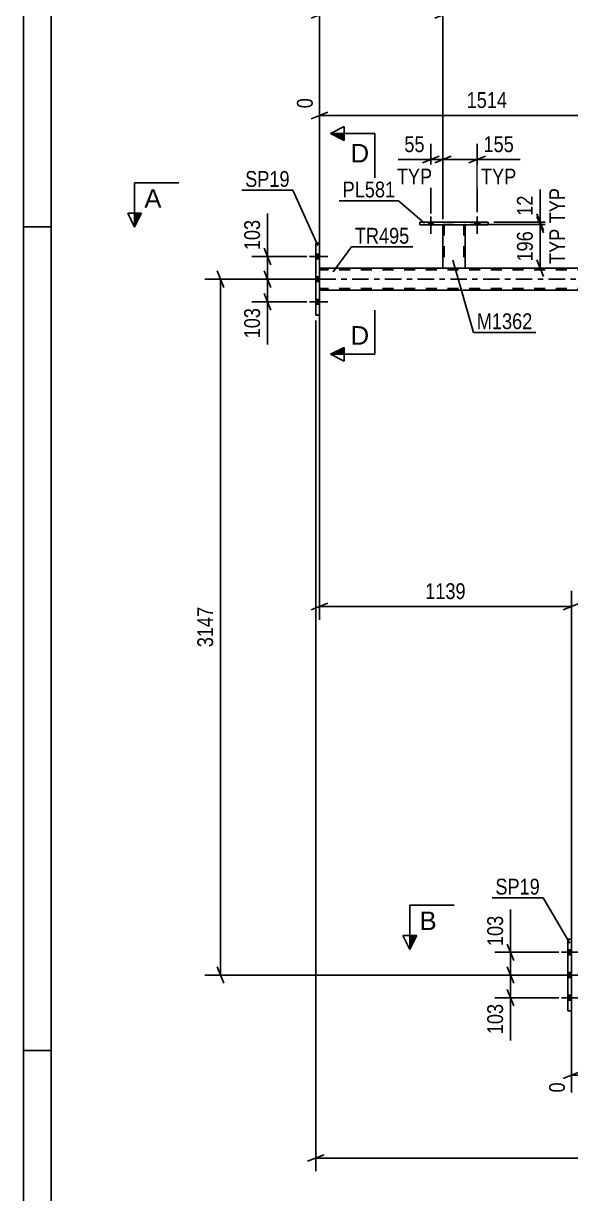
# Model space of a CAD drawing. Header units: millimetres. Extents: x 0 to 841, y 0 to 594.
# Drawn here: x 0 to 98.9, y 272.1 to 483.8 of the extents above; entities that cross this region are included whole.
import ezdxf

# ---------------------------------------------------------------- set-up
doc = ezdxf.new("R2010")
doc.units = ezdxf.units.MM
doc.linetypes.add('DXK_LINE_DOT2', pattern=[3.9198, 1.9599, -1.9599])
doc.linetypes.add('DXK_LINE_DOT3', pattern=[5.9187, 2.979, -0.9799, 0.9799, -0.9799])
doc.styles.add('Arial', font='ARIAL.TTF', dxfattribs={"height": 0.2})
doc.styles.add('Arial Narrow', font='ARIALN.TTF', dxfattribs={"height": 0.2})

# ---------------------------------------------------------------- blocks, each defined once
blk = doc.blocks.new('Unknown-318887337-1135')
at = {"color": 5, "linetype": 'Continuous'}
for p, q in [((0, 594), (0, 0)), ((5, 589), (5, 5)), ((5, 447), (0, 447)), ((5, 298), (0, 298))]:
    blk.add_line(p, q, dxfattribs=at)
blk = doc.blocks.new('Part-318887337-3380 - 3336')
at = {"color": 2, "linetype": 'Continuous'}
for p, q in [((71.66, 447.37), (71.66, 447.85)), ((71.66, 447.85), (71.66, 447.85)), ((71.66, 447.85), (84.06, 447.85)), ((71.66, 447.37), (71.66, 447.37)), ((71.66, 447.37), (84.06, 447.37)), ((84.06, 447.85), (84.06, 447.37))]:
    blk.add_line(p, q, dxfattribs=at)
at = {"color": 7, "linetype": 'DXK_LINE_DOT2'}
for p, q in [((71.66, 447.85), (71.66, 447.37)), ((71.66, 447.85), (71.66, 447.85)), ((71.66, 447.37), (71.66, 447.37)), ((84.06, 447.85), (84.06, 447.37))]:
    blk.add_line(p, q, dxfattribs=at)
blk = doc.blocks.new('Bolt-318887337-3338 - 3336')
at = {"linetype": 'Continuous'}
for points in [[(73.22, 447.37), (74.1, 447.37), (74.1, 447.85), (73.22, 447.85)], [(81.62, 447.37), (82.5, 447.37), (82.5, 447.85), (81.62, 447.85)]]:
    blk.add_hatch(color=1, dxfattribs=at).paths.add_polyline_path(points)
at = {"color": 1, "linetype": 'Continuous'}
for p, q in [((73.66, 448.85), (73.66, 445.73)), ((82.06, 448.85), (82.06, 445.73)), ((73.22, 447.85), (73.22, 447.37)), ((74.1, 447.85), (74.1, 447.37)), ((81.62, 447.85), (81.62, 447.37)), ((82.5, 447.85), (82.5, 447.37))]:
    blk.add_line(p, q, dxfattribs=at)
blk = doc.blocks.new('Bolt-318887337-3339 - 3336')
at = {"linetype": 'Continuous'}
for points in [[(73.22, 447.37), (74.1, 447.37), (74.1, 447.85), (73.22, 447.85)], [(81.62, 447.37), (82.5, 447.37), (82.5, 447.85), (81.62, 447.85)]]:
    blk.add_hatch(color=1, dxfattribs=at).paths.add_polyline_path(points)
at = {"color": 1, "linetype": 'Continuous'}
for p, q in [((73.66, 448.85), (73.66, 445.73)), ((82.06, 448.85), (82.06, 445.73)), ((73.22, 447.85), (73.22, 447.37)), ((74.1, 447.85), (74.1, 447.37)), ((81.62, 447.85), (81.62, 447.37)), ((82.5, 447.85), (82.5, 447.37))]:
    blk.add_line(p, q, dxfattribs=at)
blk = doc.blocks.new('Part-318887337-3395 - 3336')
at = {"color": 7, "linetype": 'DXK_LINE_DOT2'}
for p, q in [((75.86, 447.38), (79.86, 447.38)), ((75.86, 447.37), (75.86, 447.38)), ((75.86, 447.38), (75.86, 447.37)), ((76.1, 447.38), (76.1, 439.53)), ((79.62, 447.38), (79.62, 439.53)), ((79.86, 447.38), (79.86, 447.37)), ((79.86, 447.37), (79.86, 447.38)), ((79.61, 439.53), (79.62, 439.53))]:
    blk.add_line(p, q, dxfattribs=at)
at = {"color": 2, "linetype": 'Continuous'}
for p, q in [((75.86, 447.37), (75.86, 439.53)), ((79.86, 447.37), (79.86, 439.53)), ((75.86, 439.53), (79.83, 439.53)), ((79.86, 439.53), (79.83, 439.53))]:
    blk.add_line(p, q, dxfattribs=at)
blk = doc.blocks.new('Bolt-318887337-3565 - 3336')
at = {"linetype": 'Continuous'}
for points in [[(53.52, 441.19), (53.52, 442.07), (52.88, 442.07), (52.88, 441.19)], [(53.52, 441.19), (53.52, 442.07), (52.88, 442.07), (52.88, 441.19)], [(53.52, 441.19), (53.52, 442.07), (52.88, 442.07), (52.88, 441.19)], [(53.52, 437.09), (53.52, 437.97), (52.88, 437.97), (52.88, 437.09)], [(53.52, 437.09), (53.52, 437.97), (52.88, 437.97), (52.88, 437.09)], [(53.52, 432.99), (53.52, 433.87), (52.88, 433.87), (52.88, 432.99)], [(53.52, 432.99), (53.52, 433.87), (52.88, 433.87), (52.88, 432.99)], [(53.52, 432.99), (53.52, 433.87), (52.88, 433.87), (52.88, 432.99)]]:
    blk.add_hatch(color=1, dxfattribs=at).paths.add_polyline_path(points)
at = {"color": 1, "linetype": 'Continuous'}
for p, q in [((51.72, 441.63), (55.04, 441.63)), ((51.72, 441.63), (55.04, 441.63)), ((51.72, 441.63), (55.04, 441.63)), ((52.88, 442.07), (53.52, 442.07)), ((52.88, 442.07), (53.52, 442.07)), ((52.88, 442.07), (53.52, 442.07)), ((52.88, 441.19), (53.52, 441.19)), ((52.88, 441.19), (53.52, 441.19)), ((52.88, 441.19), (53.52, 441.19)), ((51.72, 437.53), (55.04, 437.53)), ((51.72, 437.53), (55.04, 437.53)), ((52.88, 437.97), (53.52, 437.97)), ((52.88, 437.97), (53.52, 437.97)), ((52.88, 437.09), (53.52, 437.09)), ((52.88, 437.09), (53.52, 437.09)), ((52.88, 433.87), (53.52, 433.87)), ((52.88, 433.87), (53.52, 433.87)), ((52.88, 433.87), (53.52, 433.87)), ((51.72, 433.43), (55.04, 433.43)), ((51.72, 433.43), (55.04, 433.43)), ((51.72, 433.43), (55.04, 433.43)), ((52.88, 432.99), (53.52, 432.99)), ((52.88, 432.99), (53.52, 432.99)), ((52.88, 432.99), (53.52, 432.99))]:
    blk.add_line(p, q, dxfattribs=at)
blk = doc.blocks.new('Bolt-318887337-3566 - 3336')
at = {"linetype": 'Continuous'}
for points in [[(99.1, 315.33), (99.1, 316.21), (98.46, 316.21), (98.46, 315.33)], [(99.1, 315.33), (99.1, 316.21), (98.46, 316.21), (98.46, 315.33)], [(99.1, 315.33), (99.1, 316.21), (98.46, 316.21), (98.46, 315.33)], [(99.1, 311.23), (99.1, 312.11), (98.46, 312.11), (98.46, 311.23)], [(99.1, 311.23), (99.1, 312.11), (98.46, 312.11), (98.46, 311.23)], [(99.1, 307.13), (99.1, 308.01), (98.46, 308.01), (98.46, 307.13)], [(99.1, 307.13), (99.1, 308.01), (98.46, 308.01), (98.46, 307.13)], [(99.1, 307.13), (99.1, 308.01), (98.46, 308.01), (98.46, 307.13)]]:
    blk.add_hatch(color=1, dxfattribs=at).paths.add_polyline_path(points)
at = {"color": 1, "linetype": 'Continuous'}
for p, q in [((97.3, 315.77), (100.62, 315.77)), ((97.3, 315.77), (100.62, 315.77)), ((97.3, 315.77), (100.62, 315.77)), ((98.46, 316.21), (99.1, 316.21)), ((98.46, 316.21), (99.1, 316.21)), ((98.46, 316.21), (99.1, 316.21)), ((98.46, 315.33), (99.1, 315.33)), ((98.46, 315.33), (99.1, 315.33)), ((98.46, 315.33), (99.1, 315.33)), ((97.3, 311.67), (100.62, 311.67)), ((97.3, 311.67), (100.62, 311.67)), ((98.46, 312.11), (99.1, 312.11)), ((98.46, 312.11), (99.1, 312.11)), ((98.46, 311.23), (99.1, 311.23)), ((98.46, 311.23), (99.1, 311.23)), ((97.3, 307.57), (100.62, 307.57)), ((97.3, 307.57), (100.62, 307.57)), ((97.3, 307.57), (100.62, 307.57)), ((98.46, 308.01), (99.1, 308.01)), ((98.46, 308.01), (99.1, 308.01)), ((98.46, 308.01), (99.1, 308.01)), ((98.46, 307.13), (99.1, 307.13)), ((98.46, 307.13), (99.1, 307.13)), ((98.46, 307.13), (99.1, 307.13))]:
    blk.add_line(p, q, dxfattribs=at)
blk = doc.blocks.new('Part-318887337-3670 - 3336')
at = {"color": 2, "linetype": 'Continuous'}
for p, q in [((75.86, 439.53), (53.52, 439.53)), ((126.94, 439.53), (79.86, 439.53)), ((114.06, 435.53), (53.52, 435.53))]:
    blk.add_line(p, q, dxfattribs=at)
at = {"color": 7, "linetype": 'DXK_LINE_DOT2'}
for p, q in [((53.52, 435.53), (53.52, 439.53)), ((768.54, 439.21), (53.52, 439.21)), ((79.86, 439.53), (75.86, 439.53)), ((768.54, 435.85), (53.52, 435.85))]:
    blk.add_line(p, q, dxfattribs=at)
at = {"color": 7, "linetype": 'DXK_LINE_DOT3'}
blk.add_line((53.52, 437.53), (768.54, 437.53), dxfattribs=at)
blk = doc.blocks.new('Part-318887337-3686 - 3336')
at = {"color": 2, "linetype": 'Continuous'}
for p, q in [((98.46, 318.17), (98.46, 318.17)), ((98.46, 318.17), (99.1, 318.17)), ((98.46, 318.17), (98.46, 305.17)), ((99.1, 318.17), (99.1, 318.17)), ((99.1, 305.17), (99.1, 318.17)), ((98.46, 305.17), (98.46, 305.17)), ((98.46, 305.17), (99.1, 305.17)), ((99.1, 305.17), (99.1, 305.17))]:
    blk.add_line(p, q, dxfattribs=at)
at = {"color": 7, "linetype": 'DXK_LINE_DOT2'}
for p, q in [((98.46, 318.17), (99.1, 318.17)), ((98.46, 305.17), (99.1, 305.17))]:
    blk.add_line(p, q, dxfattribs=at)
blk = doc.blocks.new('Part-318887337-3807 - 3336')
at = {"color": 2, "linetype": 'Continuous'}
for p, q in [((52.88, 444.03), (53.52, 444.03)), ((52.88, 431.03), (52.88, 444.03)), ((53.52, 444.03), (53.52, 431.03)), ((53.52, 431.03), (52.88, 431.03))]:
    blk.add_line(p, q, dxfattribs=at)
blk = doc.blocks.new('StraightDimension-318887337-4682 - 3336')
at = {"color": 7, "linetype": 'Continuous'}
for p, q in [((52.88, 430.03), (52.88, 276.17)), ((54.38, 279.17), (51.38, 277.97)), ((52.88, 278.57), (790.8, 278.57))]:
    blk.add_line(p, q, dxfattribs=at)
blk = doc.blocks.new('StraightDimension-318887337-4693 - 3336')
at = {"color": 7, "linetype": 'Continuous'}
for p, q in [((158.18, 313.31), (158.18, 284.94)), ((99.1, 308.03), (99.1, 290.42)), ((100.6, 294.15), (97.6, 292.95)), ((99.1, 293.55), (158.18, 293.55)), ((156.68, 292.95), (159.68, 294.15))]:
    blk.add_line(p, q, dxfattribs=at)
at = {"color": 0}
blk.add_wipeout([(132.9, 294.3), (132.9, 298.5), (124.39, 298.5), (124.39, 294.3)], dxfattribs=at)
at = {"color": 0, "linetype": 'Continuous'}
for points in [[(98.5, 292.85), (94.3, 292.85), (94.3, 289.82), (98.5, 289.82)], [(157.58, 292.85), (153.38, 292.85), (153.38, 284.34), (157.58, 284.34)]]:
    blk.add_wipeout(points, dxfattribs=at)
at = {"color": 3, "style": 'Arial Narrow'}
blk.add_text('1477', height=2.863, dxfattribs=at).set_placement((124.99, 294.9))
at = {"color": 3, "linetype": 'Continuous', "style": 'Arial Narrow'}
for s, height, p in [('0', 2.86, (97.9, 290.42)), ('1477', 2.863, (156.98, 284.94))]:
    blk.add_text(s, height=height, rotation=90.0002, dxfattribs=at).set_placement(p)
blk = doc.blocks.new('StraightDimension-318887337-4031 - 3336')
at = {"color": 7, "linetype": 'Continuous'}
for p, q in [((43.53, 439.03), (44.73, 436.03)), ((51.22, 437.53), (41.28, 437.53)), ((44.13, 433.43), (44.13, 437.53)), ((44.73, 431.93), (43.53, 434.93)), ((51.22, 433.43), (41.28, 433.43))]:
    blk.add_line(p, q, dxfattribs=at)
at = {"color": 0}
blk.add_wipeout([(43.38, 432.91), (39.18, 432.91), (39.18, 426.22), (43.38, 426.22)], dxfattribs=at)
at = {"color": 7, "linetype": 'Continuous'}
blk.add_line((44.13, 433.43), (44.13, 425.7), dxfattribs=at)
blk.add_line((44.13, 433.43), (44.13, 425.7), dxfattribs=at)
at = {"color": 3, "style": 'Arial Narrow'}
blk.add_text('103', height=2.863, rotation=90.0002, dxfattribs=at).set_placement((42.78, 426.82))
blk = doc.blocks.new('StraightDimension-318887337-4041 - 3336')
at = {"color": 7, "linetype": 'Continuous'}
for p, q in [((43.53, 443.13), (44.73, 440.13)), ((51.22, 441.63), (41.28, 441.63)), ((44.13, 437.53), (44.13, 441.63)), ((44.73, 436.03), (43.53, 439.03)), ((51.22, 437.53), (41.28, 437.53))]:
    blk.add_line(p, q, dxfattribs=at)
at = {"color": 0}
blk.add_wipeout([(43.38, 448.84), (39.18, 448.84), (39.18, 442.16), (43.38, 442.16)], dxfattribs=at)
at = {"color": 7, "linetype": 'Continuous'}
blk.add_line((44.13, 441.63), (44.13, 449.37), dxfattribs=at)
blk.add_line((44.13, 441.63), (44.13, 449.37), dxfattribs=at)
at = {"color": 3, "style": 'Arial Narrow'}
blk.add_text('103', height=2.863, rotation=90.0002, dxfattribs=at).set_placement((42.78, 442.76))
blk = doc.blocks.new('StraightDimension-318887337-8088 - 3336')
at = {"color": 7, "linetype": 'Continuous'}
for p, q in [((126.94, 448.38), (126.94, 493.96)), ((75.86, 448.38), (75.86, 492.13)), ((77.36, 485.95), (74.36, 484.75)), ((75.86, 485.35), (126.94, 485.35)), ((125.44, 484.75), (128.44, 485.95))]:
    blk.add_line(p, q, dxfattribs=at)
at = {"color": 0, "linetype": 'Continuous'}
blk.add_wipeout([(126.34, 494.56), (122.14, 494.56), (122.14, 486.05), (126.34, 486.05)], dxfattribs=at)
at = {"color": 0}
blk.add_wipeout([(105.66, 486.1), (105.66, 490.3), (97.15, 490.3), (97.15, 486.1)], dxfattribs=at)
at = {"color": 3, "linetype": 'Continuous', "style": 'Arial Narrow'}
blk.add_text('1836', height=2.863, rotation=90.0002, dxfattribs=at).set_placement((125.74, 486.65))
at = {"color": 3, "style": 'Arial Narrow'}
blk.add_text('1277', height=2.863, dxfattribs=at).set_placement((97.75, 486.7))
blk = doc.blocks.new('StraightDimension-318887337-4243 - 3336')
at = {"color": 7, "linetype": 'Continuous'}
for p, q in [((73.66, 449.42), (73.66, 462)), ((75.86, 448.38), (75.86, 462)), ((72.16, 458.55), (75.16, 459.75)), ((77.36, 459.75), (74.36, 458.55)), ((73.66, 459.15), (75.86, 459.15))]:
    blk.add_line(p, q, dxfattribs=at)
at = {"color": 0}
blk.add_wipeout([(73.14, 459.9), (73.14, 464.1), (68.28, 464.1), (68.28, 459.9)], dxfattribs=at)
at = {"color": 7, "linetype": 'Continuous'}
blk.add_line((73.66, 459.15), (67.76, 459.15), dxfattribs=at)
at = {"color": 3, "style": 'Arial Narrow'}
blk.add_text('55', height=2.863, dxfattribs=at).set_placement((68.88, 460.5))
at = {"color": 0, "linetype": 'Continuous'}
blk.add_wipeout([(74.5, 454.05), (74.5, 458.25), (66.92, 458.25), (66.92, 454.05)], dxfattribs=at)
at = {"color": 7, "linetype": 'Continuous'}
blk.add_line((73.66, 459.15), (67.76, 459.15), dxfattribs=at)
at = {"color": 3, "linetype": 'Continuous', "style": 'Arial Narrow'}
blk.add_text('TYP', height=2.863, dxfattribs=at).set_placement((67.52, 454.65))
blk = doc.blocks.new('StraightDimension-318887337-4010 - 3336')
at = {"color": 7, "linetype": 'Continuous'}
for p, q in [((96.81, 311.67), (85.22, 311.67)), ((87.47, 313.17), (88.67, 310.17)), ((88.07, 307.57), (88.07, 311.67)), ((88.67, 306.07), (87.47, 309.07)), ((96.81, 307.57), (85.22, 307.57))]:
    blk.add_line(p, q, dxfattribs=at)
at = {"color": 0}
blk.add_wipeout([(87.32, 307.05), (83.12, 307.05), (83.12, 300.36), (87.32, 300.36)], dxfattribs=at)
at = {"color": 7, "linetype": 'Continuous'}
blk.add_line((88.07, 307.57), (88.07, 299.84), dxfattribs=at)
blk.add_line((88.07, 307.57), (88.07, 299.84), dxfattribs=at)
at = {"color": 3, "style": 'Arial Narrow'}
blk.add_text('103', height=2.863, rotation=90.0002, dxfattribs=at).set_placement((86.72, 300.96))
blk = doc.blocks.new('StraightDimension-318887337-4020 - 3336')
at = {"color": 7, "linetype": 'Continuous'}
for p, q in [((96.81, 315.77), (85.22, 315.77)), ((87.47, 317.27), (88.67, 314.27)), ((88.07, 311.67), (88.07, 315.77)), ((96.81, 311.67), (85.22, 311.67)), ((88.67, 310.17), (87.47, 313.17))]:
    blk.add_line(p, q, dxfattribs=at)
at = {"color": 0}
blk.add_wipeout([(87.32, 322.98), (83.12, 322.98), (83.12, 316.3), (87.32, 316.3)], dxfattribs=at)
at = {"color": 7, "linetype": 'Continuous'}
blk.add_line((88.07, 315.77), (88.07, 323.51), dxfattribs=at)
blk.add_line((88.07, 315.77), (88.07, 323.51), dxfattribs=at)
at = {"color": 3, "style": 'Arial Narrow'}
blk.add_text('103', height=2.863, rotation=90.0002, dxfattribs=at).set_placement((86.72, 316.9))
blk = doc.blocks.new('StraightDimension-318887337-4224 - 3336')
at = {"color": 7, "linetype": 'Continuous'}
for p, q in [((92.85, 448.88), (94.05, 445.88)), ((80.86, 447.38), (95.85, 447.38)), ((93.45, 439.53), (93.45, 447.38)), ((94.05, 438.03), (92.85, 441.03)), ((80.86, 439.53), (95.85, 439.53))]:
    blk.add_line(p, q, dxfattribs=at)
at = {"color": 0}
blk.add_wipeout([(92.7, 446.8), (88.5, 446.8), (88.5, 440.11), (92.7, 440.11)], dxfattribs=at)
at = {"color": 0, "linetype": 'Continuous'}
blk.add_wipeout([(98.55, 447.25), (94.35, 447.25), (94.35, 439.66), (98.55, 439.66)], dxfattribs=at)
at = {"color": 3, "style": 'Arial Narrow'}
blk.add_text('196', height=2.863, rotation=90.0002, dxfattribs=at).set_placement((92.1, 440.71))
at = {"color": 3, "linetype": 'Continuous', "style": 'Arial Narrow'}
blk.add_text('TYP', height=2.863, rotation=90.0002, dxfattribs=at).set_placement((97.95, 440.26))
blk = doc.blocks.new('StraightDimension-318887337-4234 - 3336')
at = {"color": 7, "linetype": 'Continuous'}
for p, q in [((92.85, 449.35), (94.05, 446.35)), ((94.05, 445.88), (92.85, 448.88)), ((80.86, 447.38), (95.85, 447.38)), ((85.06, 447.85), (95.85, 447.85)), ((93.45, 447.38), (93.45, 447.85))]:
    blk.add_line(p, q, dxfattribs=at)
at = {"color": 0}
blk.add_wipeout([(92.7, 453.24), (88.5, 453.24), (88.5, 448.38), (92.7, 448.38)], dxfattribs=at)
at = {"color": 7, "linetype": 'Continuous'}
blk.add_line((93.45, 447.85), (93.45, 453.76), dxfattribs=at)
at = {"color": 3, "style": 'Arial Narrow'}
blk.add_text('12', height=2.863, rotation=90.0002, dxfattribs=at).set_placement((92.1, 448.98))
at = {"color": 0, "linetype": 'Continuous'}
blk.add_wipeout([(98.55, 454.6), (94.35, 454.6), (94.35, 447.01), (98.55, 447.01)], dxfattribs=at)
at = {"color": 7, "linetype": 'Continuous'}
blk.add_line((93.45, 447.85), (93.45, 453.76), dxfattribs=at)
at = {"color": 3, "linetype": 'Continuous', "style": 'Arial Narrow'}
blk.add_text('TYP', height=2.863, rotation=90.0002, dxfattribs=at).set_placement((97.95, 447.61))
blk = doc.blocks.new('StraightDimension-318887337-4250 - 3336')
at = {"color": 7, "linetype": 'Continuous'}
for p, q in [((75.86, 448.38), (75.86, 462)), ((82.06, 449.62), (82.06, 462)), ((74.36, 458.55), (77.36, 459.75)), ((83.56, 459.75), (80.56, 458.55)), ((75.86, 459.15), (82.06, 459.15))]:
    blk.add_line(p, q, dxfattribs=at)
at = {"color": 0}
blk.add_wipeout([(89.27, 459.9), (89.27, 464.1), (82.59, 464.1), (82.59, 459.9)], dxfattribs=at)
at = {"color": 7, "linetype": 'Continuous'}
blk.add_line((82.06, 459.15), (89.8, 459.15), dxfattribs=at)
at = {"color": 3, "style": 'Arial Narrow'}
blk.add_text('155', height=2.863, dxfattribs=at).set_placement((83.19, 460.5))
at = {"color": 0, "linetype": 'Continuous'}
blk.add_wipeout([(89.73, 454.05), (89.73, 458.25), (82.14, 458.25), (82.14, 454.05)], dxfattribs=at)
at = {"color": 7, "linetype": 'Continuous'}
blk.add_line((82.06, 459.15), (89.8, 459.15), dxfattribs=at)
at = {"color": 3, "linetype": 'Continuous', "style": 'Arial Narrow'}
blk.add_text('TYP', height=2.863, dxfattribs=at).set_placement((82.74, 454.65))
blk = doc.blocks.new('StraightDimension-318887337-4258 - 3336')
at = {"color": 7, "linetype": 'Continuous'}
for p, q in [((53.52, 434.53), (53.52, 375.91)), ((99.1, 315.31), (99.1, 381.16)), ((55.02, 378.91), (52.02, 377.71)), ((97.6, 377.71), (100.6, 378.91)), ((53.52, 378.31), (99.1, 378.31))]:
    blk.add_line(p, q, dxfattribs=at)
at = {"color": 0}
blk.add_wipeout([(80.57, 379.06), (80.57, 383.26), (72.05, 383.26), (72.05, 379.06)], dxfattribs=at)
at = {"color": 3, "style": 'Arial Narrow'}
blk.add_text('1139', height=2.863, dxfattribs=at).set_placement((72.65, 379.66))
blk = doc.blocks.new('StraightDimension-318887337-4638 - 3336')
at = {"color": 7, "linetype": 'Continuous'}
for p, q in [((114.06, 436.53), (114.06, 475.74)), ((53.52, 445.03), (53.52, 470.26)), ((55.02, 467.73), (52.02, 466.53)), ((112.56, 466.53), (115.56, 467.73)), ((53.52, 467.13), (114.06, 467.13))]:
    blk.add_line(p, q, dxfattribs=at)
at = {"color": 0, "linetype": 'Continuous'}
for points in [[(113.46, 476.34), (109.26, 476.34), (109.26, 467.83), (113.46, 467.83)], [(52.92, 470.86), (48.72, 470.86), (48.72, 467.83), (52.92, 467.83)]]:
    blk.add_wipeout(points, dxfattribs=at)
at = {"color": 0}
blk.add_wipeout([(88.05, 467.88), (88.05, 472.08), (79.54, 472.08), (79.54, 467.88)], dxfattribs=at)
at = {"color": 3, "linetype": 'Continuous', "style": 'Arial Narrow'}
for s, height, p in [('1514', 2.863, (112.86, 468.43)), ('0', 2.86, (52.32, 468.43))]:
    blk.add_text(s, height=height, rotation=90.0002, dxfattribs=at).set_placement(p)
at = {"color": 3, "style": 'Arial Narrow'}
blk.add_text('1514', height=2.863, dxfattribs=at).set_placement((80.14, 468.48))
blk = doc.blocks.new('StraightDimension-318887337-5075 - 3336')
at = {"color": 7, "linetype": 'Continuous'}
for p, q in [((36.25, 436.03), (35.05, 439.03)), ((51.88, 437.53), (32.8, 437.53)), ((35.65, 311.67), (35.65, 437.53)), ((97.46, 311.67), (32.8, 311.67)), ((35.05, 313.17), (36.25, 310.17))]:
    blk.add_line(p, q, dxfattribs=at)
at = {"color": 0}
blk.add_wipeout([(34.9, 378.86), (30.7, 378.86), (30.7, 370.35), (34.9, 370.35)], dxfattribs=at)
at = {"color": 3, "style": 'Arial Narrow'}
blk.add_text('3147', height=2.863, rotation=90.0002, dxfattribs=at).set_placement((34.3, 370.95))
blk = doc.blocks.new('StraightDimension-318887337-8089 - 3336')
at = {"color": 7, "linetype": 'Continuous'}
for p, q in [((75.86, 448.38), (75.86, 492.13)), ((53.52, 440.53), (53.52, 488.47)), ((55.02, 485.95), (52.02, 484.75)), ((53.52, 485.35), (75.86, 485.35)), ((74.36, 484.75), (77.36, 485.95))]:
    blk.add_line(p, q, dxfattribs=at)
at = {"color": 0, "linetype": 'Continuous'}
for points in [[(75.26, 492.73), (71.06, 492.73), (71.06, 486.05), (75.26, 486.05)], [(52.92, 489.07), (48.72, 489.07), (48.72, 486.05), (52.92, 486.05)]]:
    blk.add_wipeout(points, dxfattribs=at)
at = {"color": 0}
blk.add_wipeout([(68.04, 486.1), (68.04, 490.3), (61.35, 490.3), (61.35, 486.1)], dxfattribs=at)
at = {"color": 3, "linetype": 'Continuous', "style": 'Arial Narrow'}
for s, height, p in [('559', 2.863, (74.66, 486.65)), ('0', 2.86, (52.32, 486.65))]:
    blk.add_text(s, height=height, rotation=90.0002, dxfattribs=at).set_placement(p)
at = {"color": 3, "style": 'Arial Narrow'}
blk.add_text('559', height=2.863, dxfattribs=at).set_placement((61.95, 486.7))
blk = doc.blocks.new('SectionMark-318887337-5116 - 3336')
at = {"color": 6, "linetype": 'Continuous'}
for p, q in [((69.86, 324.31), (69.86, 316.31)), ((69.86, 316.31), (68.61, 318.81))]:
    blk.add_line(p, q, dxfattribs=at)
at = {"color": 0, "linetype": 'Continuous'}
blk.add_wipeout([(74.72, 319.81), (74.72, 323.31), (71.61, 323.31), (71.61, 319.81)], dxfattribs=at)
at = {"linetype": 'Continuous'}
blk.add_hatch(color=6, dxfattribs=at).paths.add_polyline_path([(69.86, 318.81), (71.11, 318.81), (69.86, 316.31)])
at = {"color": 6, "linetype": 'Continuous'}
for p, q in [((69.86, 324.31), (77.86, 324.31)), ((71.11, 318.81), (68.61, 318.81)), ((69.86, 316.31), (71.11, 318.81))]:
    blk.add_line(p, q, dxfattribs=at)
at = {"color": 3, "linetype": 'Continuous', "style": 'Arial'}
blk.add_text('B', height=3.34, dxfattribs=at).set_placement((71.61, 319.81))
blk = doc.blocks.new('Mark-318887337-3376 - 3336')
at = {"color": 0}
blk.add_wipeout([(67.22, 452.3), (67.22, 455.3), (57.72, 455.3), (57.72, 452.3)], dxfattribs=at)
blk.add_wipeout([(67.22, 452.3), (67.22, 455.3), (57.72, 455.3), (57.72, 452.3)], dxfattribs=at)
at = {"color": 30, "linetype": 'Continuous'}
for p in [(57.12, 451.7), (72.52, 447.66)]:
    blk.add_line(p, (67.82, 451.7), dxfattribs=at)
at = {"color": 3, "style": 'Arial Narrow'}
blk.add_text('PL581', height=2.863, dxfattribs=at).set_placement((57.72, 452.3))
blk = doc.blocks.new('Mark-318887337-3391 - 3336')
at = {"color": 0}
blk.add_wipeout([(92.03, 428.47), (92.03, 431.47), (81.98, 431.47), (81.98, 428.47)], dxfattribs=at)
blk.add_wipeout([(92.03, 428.47), (92.03, 431.47), (81.98, 431.47), (81.98, 428.47)], dxfattribs=at)
at = {"color": 30, "linetype": 'Continuous'}
for p, q in [((77.67, 440.98), (81.38, 427.87)), ((81.38, 427.87), (92.63, 427.87))]:
    blk.add_line(p, q, dxfattribs=at)
at = {"color": 3, "style": 'Arial Narrow'}
blk.add_text('M1362', height=2.863, dxfattribs=at).set_placement((81.98, 428.47))
blk = doc.blocks.new('Mark-318887337-3666 - 3336')
at = {"color": 0}
blk.add_wipeout([(69.79, 443.94), (69.79, 446.94), (59.92, 446.94), (59.92, 443.94)], dxfattribs=at)
blk.add_wipeout([(69.79, 443.94), (69.79, 446.94), (59.92, 446.94), (59.92, 443.94)], dxfattribs=at)
at = {"color": 30, "linetype": 'Continuous'}
for p, q in [((55.98, 438.82), (59.32, 443.34)), ((59.32, 443.34), (70.39, 443.34))]:
    blk.add_line(p, q, dxfattribs=at)
at = {"color": 3, "style": 'Arial Narrow'}
blk.add_text('TR495', height=2.863, dxfattribs=at).set_placement((59.92, 443.94))
blk = doc.blocks.new('Mark-318887337-3682 - 3336')
at = {"color": 0}
blk.add_wipeout([(93.38, 326.22), (93.38, 329.22), (85.34, 329.22), (85.34, 326.22)], dxfattribs=at)
blk.add_wipeout([(93.38, 326.22), (93.38, 329.22), (85.34, 329.22), (85.34, 326.22)], dxfattribs=at)
at = {"color": 30, "linetype": 'Continuous'}
for p in [(84.74, 325.62), (98.77, 317.42)]:
    blk.add_line(p, (93.98, 325.62), dxfattribs=at)
at = {"color": 3, "style": 'Arial Narrow'}
blk.add_text('SP19', height=2.863, dxfattribs=at).set_placement((85.34, 326.22))
blk = doc.blocks.new('Mark-318887337-3803 - 3336')
at = {"color": 0}
blk.add_wipeout([(48.14, 454.21), (48.14, 457.21), (40.1, 457.21), (40.1, 454.21)], dxfattribs=at)
blk.add_wipeout([(48.14, 454.21), (48.14, 457.21), (40.1, 457.21), (40.1, 454.21)], dxfattribs=at)
at = {"color": 30, "linetype": 'Continuous'}
for p in [(39.5, 453.61), (53.24, 443.59)]:
    blk.add_line(p, (48.74, 453.61), dxfattribs=at)
at = {"color": 3, "style": 'Arial Narrow'}
blk.add_text('SP19', height=2.863, dxfattribs=at).set_placement((40.1, 454.21))
blk = doc.blocks.new('SectionMark-318887337-5106 - 3336')
at = {"linetype": 'Continuous'}
for points in [[(58.02, 463.87), (58.02, 462.62), (55.52, 463.87)], [(58.02, 425.18), (58.02, 423.93), (55.52, 423.93)]]:
    blk.add_hatch(color=6, dxfattribs=at).paths.add_polyline_path(points)
at = {"color": 6, "linetype": 'Continuous'}
for p, q in [((55.52, 463.87), (58.02, 465.12)), ((63.52, 463.87), (55.52, 463.87)), ((55.52, 463.87), (58.02, 462.62)), ((58.02, 462.62), (58.02, 465.12)), ((55.52, 423.93), (58.02, 425.18)), ((63.52, 423.93), (55.52, 423.93)), ((58.02, 422.68), (55.52, 423.93)), ((58.02, 425.18), (58.02, 422.68))]:
    blk.add_line(p, q, dxfattribs=at)
at = {"color": 0, "linetype": 'Continuous'}
for points in [[(62.52, 458.62), (62.52, 462.12), (59.15, 462.12), (59.15, 458.62)], [(62.52, 425.68), (62.52, 429.18), (59.15, 429.18), (59.15, 425.68)]]:
    blk.add_wipeout(points, dxfattribs=at)
at = {"color": 6, "linetype": 'Continuous'}
for p, q in [((63.52, 463.87), (63.52, 455.87)), ((63.52, 423.93), (63.52, 431.93))]:
    blk.add_line(p, q, dxfattribs=at)
at = {"color": 3, "linetype": 'Continuous', "style": 'Arial'}
for p in [(59.15, 458.62), (59.15, 425.68)]:
    blk.add_text('D', height=3.34, dxfattribs=at).set_placement(p)
blk = doc.blocks.new('SectionMark-318887337-5110 - 3336')
at = {"color": 6, "linetype": 'Continuous'}
for p, q in [((20.11, 454.93), (20.11, 446.93)), ((20.11, 446.93), (18.86, 449.43))]:
    blk.add_line(p, q, dxfattribs=at)
at = {"color": 0, "linetype": 'Continuous'}
blk.add_wipeout([(24.97, 450.43), (24.97, 453.93), (21.86, 453.93), (21.86, 450.43)], dxfattribs=at)
at = {"linetype": 'Continuous'}
blk.add_hatch(color=6, dxfattribs=at).paths.add_polyline_path([(20.11, 449.43), (21.36, 449.43), (20.11, 446.93)])
at = {"color": 6, "linetype": 'Continuous'}
for p, q in [((20.11, 454.93), (28.11, 454.93)), ((21.36, 449.43), (18.86, 449.43)), ((20.11, 446.93), (21.36, 449.43))]:
    blk.add_line(p, q, dxfattribs=at)
at = {"color": 3, "linetype": 'Continuous', "style": 'Arial'}
blk.add_text('A', height=3.34, dxfattribs=at).set_placement((21.86, 450.43))

msp = doc.modelspace()

# ---------------------------------------------------------------- block references
for name in ['Unknown-318887337-1135', 'Bolt-318887337-3338 - 3336', 'Bolt-318887337-3339 - 3336', 'Part-318887337-3380 - 3336', 'Part-318887337-3395 - 3336', 'Part-318887337-3807 - 3336', 'Bolt-318887337-3565 - 3336', 'Part-318887337-3670 - 3336', 'Part-318887337-3686 - 3336', 'Bolt-318887337-3566 - 3336']:
    msp.add_blockref(name, (0, 0))

# ---------------------------------------------------------------- next in the draw order: block references
for name in ['StraightDimension-318887337-8088 - 3336', 'StraightDimension-318887337-4682 - 3336']:
    msp.add_blockref(name, (0, 0))

# ---------------------------------------------------------------- next in the draw order: block references
for name in ['StraightDimension-318887337-4243 - 3336', 'StraightDimension-318887337-4224 - 3336', 'StraightDimension-318887337-4031 - 3336', 'StraightDimension-318887337-4693 - 3336']:
    msp.add_blockref(name, (0, 0))

# ---------------------------------------------------------------- next in the draw order: block references
for name in ['StraightDimension-318887337-4234 - 3336', 'StraightDimension-318887337-4041 - 3336', 'StraightDimension-318887337-4010 - 3336']:
    msp.add_blockref(name, (0, 0))

# ---------------------------------------------------------------- next in the draw order: block references
for name in ['StraightDimension-318887337-4250 - 3336', 'StraightDimension-318887337-4020 - 3336']:
    msp.add_blockref(name, (0, 0))

# ---------------------------------------------------------------- next in the draw order: block references
for name in ['StraightDimension-318887337-4638 - 3336', 'StraightDimension-318887337-4258 - 3336']:
    msp.add_blockref(name, (0, 0))

# ---------------------------------------------------------------- next in the draw order: block references
for name in ['StraightDimension-318887337-8089 - 3336', 'StraightDimension-318887337-5075 - 3336']:
    msp.add_blockref(name, (0, 0))

# ---------------------------------------------------------------- next in the draw order: block references
for name in ['Mark-318887337-3803 - 3336', 'Mark-318887337-3376 - 3336', 'Mark-318887337-3391 - 3336', 'SectionMark-318887337-5116 - 3336']:
    msp.add_blockref(name, (0, 0))

# ---------------------------------------------------------------- next in the draw order: block references
for name in ['Mark-318887337-3666 - 3336', 'Mark-318887337-3682 - 3336']:
    msp.add_blockref(name, (0, 0))

# ---------------------------------------------------------------- next in the draw order: block references
msp.add_blockref('SectionMark-318887337-5106 - 3336', (0, 0))

# ---------------------------------------------------------------- next in the draw order: block references
msp.add_blockref('SectionMark-318887337-5110 - 3336', (0, 0))

doc.saveas('drawing.dxf')
